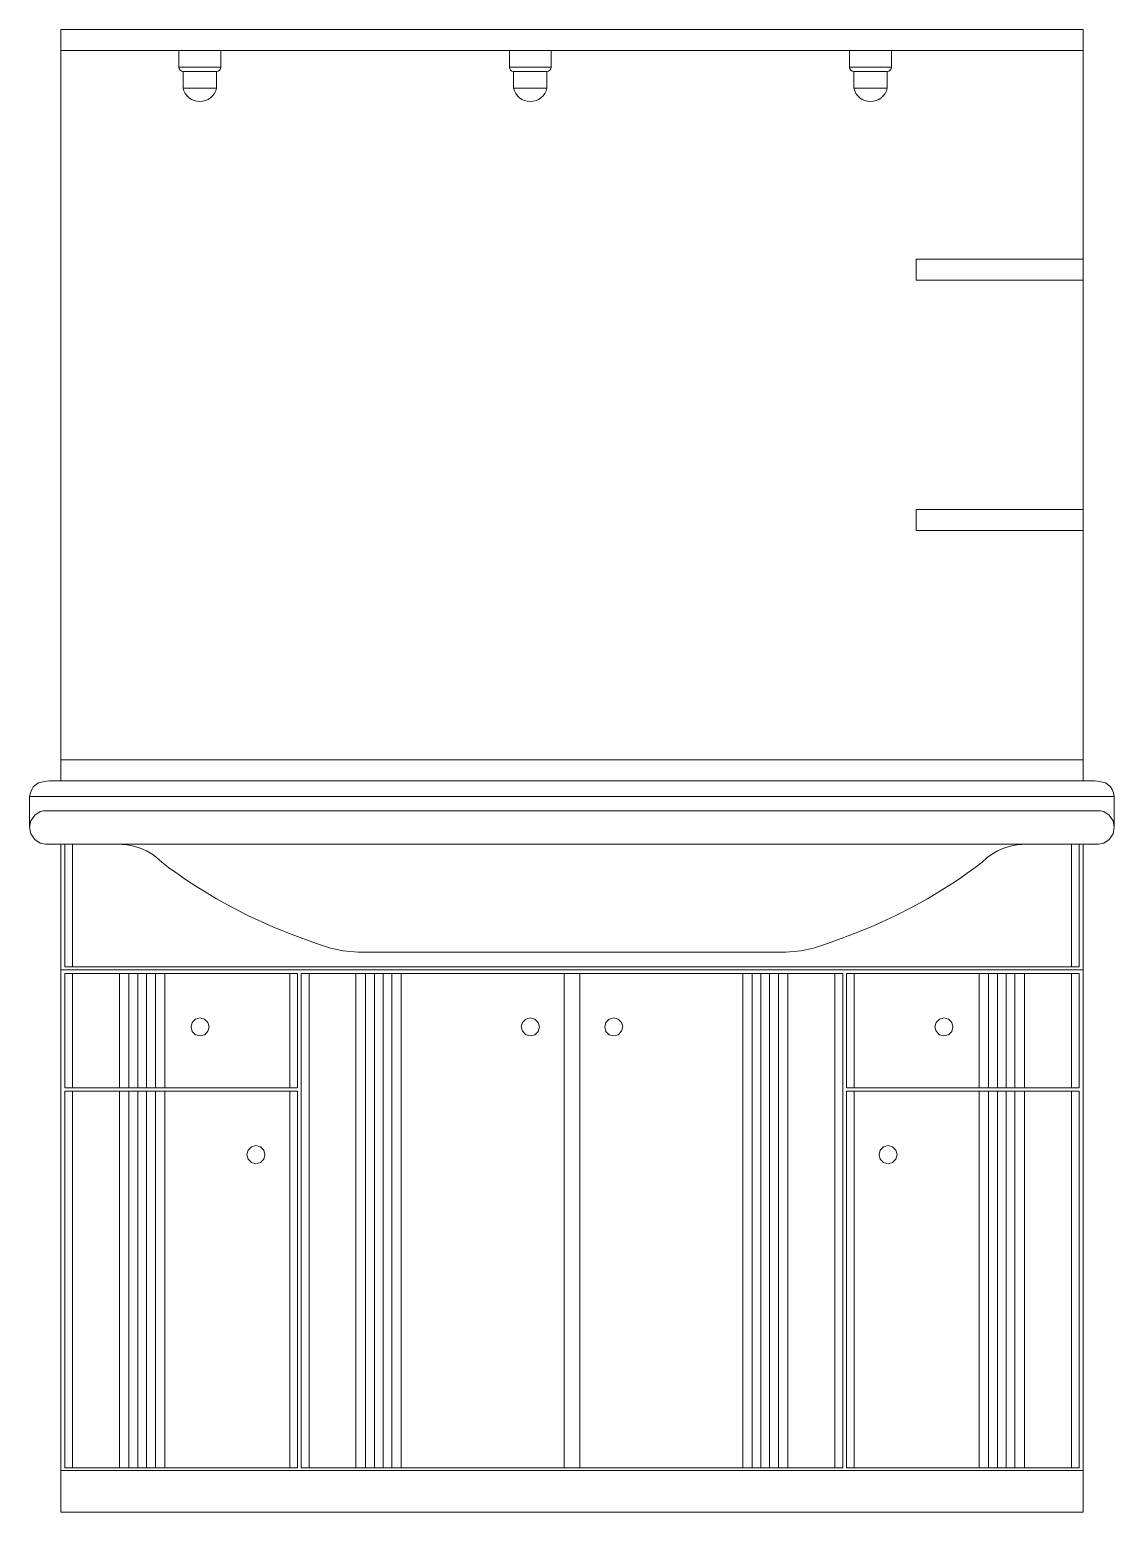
# Model space of a CAD drawing. Header units: millimetres. Extents: x 19901 to 42199, y 14822 to 21214.
# Drawn here: x 28640.3 to 28770.3, y 20155.4 to 20333 of the extents above; entities that cross this region are included whole.
import ezdxf

# ---------------------------------------------------------------- set-up
doc = ezdxf.new("R2010")
doc.units = ezdxf.units.MM
doc.layers.add('A-FURN', color=9, linetype='Continuous', lineweight=13)

msp = doc.modelspace()

# ---------------------------------------------------------------- linework, layer by layer
at = {"layer": 'A-FURN'}
for p, q in [((28705.26, 20330.52), (28644.01, 20330.52)), ((28658.16, 20330.52), (28658.16, 20328.52)), ((28663.16, 20328.52), (28663.16, 20330.52)), ((28697.76, 20330.52), (28697.76, 20328.52)), ((28702.76, 20328.52), (28702.76, 20330.52)), ((28705.26, 20330.52), (28766.51, 20330.52)), ((28738.54, 20328.52), (28738.54, 20330.52)), ((28743.54, 20330.52), (28743.54, 20328.52)), ((28658.16, 20328.52), (28663.16, 20328.52)), ((28658.66, 20328.02), (28662.66, 20328.02)), ((28658.66, 20328.02), (28658.66, 20326.02)), ((28662.66, 20328.02), (28662.66, 20326.02)), ((28697.76, 20328.52), (28702.76, 20328.52)), ((28698.26, 20328.02), (28698.26, 20326.02)), ((28698.26, 20328.02), (28702.26, 20328.02)), ((28702.26, 20328.02), (28702.26, 20326.02)), ((28743.54, 20328.52), (28738.54, 20328.52)), ((28743.04, 20328.02), (28739.04, 20328.02)), ((28739.04, 20328.02), (28739.04, 20326.02)), ((28743.04, 20328.02), (28743.04, 20326.02)), ((28658.66, 20326.02), (28662.66, 20326.02)), ((28698.26, 20326.02), (28702.26, 20326.02)), ((28743.04, 20326.02), (28739.04, 20326.02)), ((28746.51, 20303.02), (28746.51, 20305.52)), ((28746.51, 20305.52), (28766.51, 20305.52)), ((28746.51, 20303.02), (28766.51, 20303.02)), ((28746.51, 20273.02), (28746.51, 20275.52)), ((28746.51, 20275.52), (28766.51, 20275.52)), ((28746.51, 20273.02), (28766.51, 20273.02)), ((28705.26, 20245.52), (28644.01, 20245.52)), ((28705.26, 20245.52), (28766.51, 20245.52)), ((28640.26, 20241.16), (28770.26, 20241.16)), ((28640.87, 20238.91), (28640.42, 20238.24)), ((28641.54, 20239.36), (28640.87, 20238.91)), ((28641.91, 20239.43), (28641.54, 20239.36)), ((28641.91, 20239.43), (28678.97, 20239.43)), ((28678.97, 20239.43), (28683.55, 20239.43)), ((28683.55, 20239.43), (28705.26, 20239.43)), ((28726.97, 20239.43), (28705.26, 20239.43)), ((28726.97, 20239.43), (28731.55, 20239.43)), ((28768.62, 20239.43), (28731.55, 20239.43)), ((28768.62, 20239.43), (28768.99, 20239.36)), ((28768.99, 20239.36), (28769.66, 20238.91)), ((28769.66, 20238.91), (28770.11, 20238.24)), ((28640.42, 20238.24), (28640.26, 20237.46)), ((28770.11, 20238.24), (28770.26, 20237.46)), ((28650.76, 20235.42), (28644.01, 20235.42)), ((28644.48, 20220.74), (28644.48, 20235.42)), ((28645.41, 20220.74), (28645.41, 20235.42)), ((28650.76, 20235.42), (28705.26, 20235.42)), ((28651.94, 20235.35), (28650.76, 20235.42)), ((28652.74, 20235.2), (28651.94, 20235.35)), ((28653.62, 20234.92), (28652.74, 20235.2)), ((28654.26, 20234.63), (28653.62, 20234.92)), ((28759.77, 20235.42), (28705.26, 20235.42)), ((28756.91, 20234.92), (28756.27, 20234.63)), ((28757.79, 20235.2), (28756.91, 20234.92)), ((28758.58, 20235.35), (28757.79, 20235.2)), ((28759.77, 20235.42), (28758.58, 20235.35)), ((28766.51, 20235.42), (28759.77, 20235.42)), ((28765.12, 20220.74), (28765.12, 20235.42)), ((28766.05, 20220.74), (28766.05, 20235.42)), ((28655.01, 20234.18), (28654.26, 20234.63)), ((28655.48, 20233.84), (28655.01, 20234.18)), ((28656.12, 20233.27), (28655.48, 20233.84)), ((28656.92, 20232.63), (28656.12, 20233.27)), ((28754.41, 20233.27), (28753.6, 20232.63)), ((28755.04, 20233.84), (28754.41, 20233.27)), ((28755.52, 20234.18), (28755.04, 20233.84)), ((28756.27, 20234.63), (28755.52, 20234.18)), ((28658.17, 20231.75), (28656.92, 20232.63)), ((28658.83, 20231.29), (28658.17, 20231.75)), ((28659.63, 20230.76), (28658.83, 20231.29)), ((28751.7, 20231.29), (28750.9, 20230.76)), ((28752.36, 20231.75), (28751.7, 20231.29)), ((28753.6, 20232.63), (28752.36, 20231.75)), ((28660.32, 20230.31), (28659.63, 20230.76)), ((28661.3, 20229.7), (28660.32, 20230.31)), ((28662.66, 20228.89), (28661.3, 20229.7)), ((28749.23, 20229.7), (28747.87, 20228.89)), ((28750.2, 20230.31), (28749.23, 20229.7)), ((28750.9, 20230.76), (28750.2, 20230.31)), ((28664.48, 20227.89), (28662.66, 20228.89)), ((28666.51, 20226.85), (28664.48, 20227.89)), ((28746.05, 20227.89), (28744.01, 20226.85)), ((28747.87, 20228.89), (28746.05, 20227.89)), ((28668.09, 20226.11), (28666.51, 20226.85)), ((28669.41, 20225.53), (28668.09, 20226.11)), ((28742.44, 20226.11), (28741.11, 20225.53)), ((28744.01, 20226.85), (28742.44, 20226.11)), ((28671.3, 20224.76), (28669.41, 20225.53)), ((28672.99, 20224.14), (28671.3, 20224.76)), ((28674.64, 20223.51), (28672.99, 20224.14)), ((28737.54, 20224.14), (28735.89, 20223.51)), ((28739.22, 20224.76), (28737.54, 20224.14)), ((28741.11, 20225.53), (28739.22, 20224.76)), ((28676.33, 20222.96), (28674.64, 20223.51)), ((28677.82, 20222.64), (28676.33, 20222.96)), ((28679.65, 20222.48), (28677.82, 20222.64)), ((28705.26, 20222.48), (28679.65, 20222.48)), ((28730.87, 20222.48), (28705.26, 20222.48)), ((28732.71, 20222.64), (28730.87, 20222.48)), ((28734.2, 20222.96), (28732.71, 20222.64)), ((28735.89, 20223.51), (28734.2, 20222.96)), ((28644.48, 20220.74), (28705.26, 20220.74)), ((28766.05, 20220.74), (28705.26, 20220.74)), ((28644.01, 20220.37), (28705.26, 20220.37)), ((28644.48, 20219.94), (28672.38, 20219.94)), ((28644.48, 20206.22), (28644.48, 20219.94)), ((28645.41, 20206.22), (28645.41, 20219.94)), ((28651.03, 20206.22), (28651.03, 20219.94)), ((28652.17, 20206.22), (28652.17, 20219.94)), ((28653.24, 20206.22), (28653.24, 20219.94)), ((28654.28, 20206.22), (28654.28, 20219.94)), ((28655.35, 20206.22), (28655.35, 20219.94)), ((28656.45, 20206.22), (28656.45, 20219.94)), ((28671.45, 20206.22), (28671.45, 20219.94)), ((28672.38, 20206.22), (28672.38, 20219.94)), ((28672.82, 20160.72), (28672.82, 20219.94)), ((28672.82, 20219.94), (28705.26, 20219.94)), ((28673.75, 20160.72), (28673.75, 20219.94)), ((28679.37, 20160.72), (28679.37, 20219.94)), ((28680.51, 20160.72), (28680.51, 20219.94)), ((28681.58, 20160.72), (28681.58, 20219.94)), ((28682.62, 20160.72), (28682.62, 20219.94)), ((28683.69, 20160.72), (28683.69, 20219.94)), ((28684.79, 20160.72), (28684.79, 20219.94)), ((28704.33, 20160.72), (28704.33, 20219.94)), ((28766.51, 20220.37), (28705.26, 20220.37)), ((28737.71, 20219.94), (28705.26, 20219.94)), ((28706.2, 20160.72), (28706.2, 20219.94)), ((28725.74, 20160.72), (28725.74, 20219.94)), ((28726.84, 20160.72), (28726.84, 20219.94)), ((28727.91, 20160.72), (28727.91, 20219.94)), ((28728.94, 20160.72), (28728.94, 20219.94)), ((28730.01, 20160.72), (28730.01, 20219.94)), ((28731.15, 20160.72), (28731.15, 20219.94)), ((28736.78, 20160.72), (28736.78, 20219.94)), ((28737.71, 20160.72), (28737.71, 20219.94)), ((28766.05, 20219.94), (28738.15, 20219.94)), ((28738.15, 20206.22), (28738.15, 20219.94)), ((28739.08, 20206.22), (28739.08, 20219.94)), ((28754.08, 20206.22), (28754.08, 20219.94)), ((28755.18, 20206.22), (28755.18, 20219.94)), ((28756.25, 20206.22), (28756.25, 20219.94)), ((28757.29, 20206.22), (28757.29, 20219.94)), ((28758.35, 20206.22), (28758.35, 20219.94)), ((28759.49, 20206.22), (28759.49, 20219.94)), ((28765.12, 20206.22), (28765.12, 20219.94)), ((28766.05, 20206.22), (28766.05, 20219.94)), ((28659.61, 20213.54), (28659.75, 20214.08)), ((28659.75, 20213), (28659.61, 20213.54)), ((28659.75, 20214.08), (28660.15, 20214.48)), ((28660.15, 20214.48), (28660.69, 20214.62)), ((28660.69, 20214.62), (28661.22, 20214.47)), ((28661.22, 20214.47), (28661.63, 20214.06)), ((28661.63, 20214.06), (28661.77, 20213.54)), ((28661.77, 20213.54), (28661.63, 20213.01)), ((28699.33, 20214.06), (28699.19, 20213.54)), ((28699.19, 20213.54), (28699.33, 20213.01)), ((28699.74, 20214.47), (28699.33, 20214.06)), ((28700.27, 20214.62), (28699.74, 20214.47)), ((28700.81, 20214.48), (28700.27, 20214.62)), ((28701.21, 20214.08), (28700.81, 20214.48)), ((28701.35, 20213.54), (28701.21, 20214.08)), ((28701.21, 20213), (28701.35, 20213.54)), ((28709.18, 20213.54), (28709.32, 20214.08)), ((28709.32, 20213), (28709.18, 20213.54)), ((28709.32, 20214.08), (28709.72, 20214.48)), ((28709.72, 20214.48), (28710.26, 20214.62)), ((28710.26, 20214.62), (28710.79, 20214.47)), ((28710.79, 20214.47), (28711.2, 20214.06)), ((28711.2, 20214.06), (28711.34, 20213.54)), ((28711.34, 20213.54), (28711.2, 20213.01)), ((28748.9, 20214.06), (28748.76, 20213.54)), ((28748.76, 20213.54), (28748.9, 20213.01)), ((28749.3, 20214.47), (28748.9, 20214.06)), ((28749.84, 20214.62), (28749.3, 20214.47)), ((28750.38, 20214.48), (28749.84, 20214.62)), ((28750.78, 20214.08), (28750.38, 20214.48)), ((28750.92, 20213.54), (28750.78, 20214.08)), ((28750.78, 20213), (28750.92, 20213.54)), ((28660.15, 20212.6), (28659.75, 20213)), ((28660.69, 20212.45), (28660.15, 20212.6)), ((28661.24, 20212.6), (28660.69, 20212.45)), ((28661.63, 20213.01), (28661.24, 20212.6)), ((28699.33, 20213.01), (28699.72, 20212.6)), ((28699.72, 20212.6), (28700.27, 20212.45)), ((28700.27, 20212.45), (28700.81, 20212.6)), ((28700.81, 20212.6), (28701.21, 20213)), ((28709.72, 20212.6), (28709.32, 20213)), ((28710.26, 20212.45), (28709.72, 20212.6)), ((28710.81, 20212.6), (28710.26, 20212.45)), ((28711.2, 20213.01), (28710.81, 20212.6)), ((28748.9, 20213.01), (28749.29, 20212.6)), ((28749.29, 20212.6), (28749.84, 20212.45)), ((28749.84, 20212.45), (28750.38, 20212.6)), ((28750.38, 20212.6), (28750.78, 20213)), ((28644.48, 20206.22), (28672.38, 20206.22)), ((28644.48, 20205.83), (28672.38, 20205.83)), ((28644.48, 20160.72), (28644.48, 20205.83)), ((28645.41, 20160.72), (28645.41, 20205.83)), ((28651.03, 20160.72), (28651.03, 20205.83)), ((28652.17, 20160.72), (28652.17, 20205.83)), ((28653.24, 20160.72), (28653.24, 20205.83)), ((28654.28, 20160.72), (28654.28, 20205.83)), ((28655.35, 20160.72), (28655.35, 20205.83)), ((28656.45, 20160.72), (28656.45, 20205.83)), ((28671.45, 20160.72), (28671.45, 20205.83)), ((28672.38, 20160.72), (28672.38, 20205.83)), ((28766.05, 20206.22), (28738.15, 20206.22)), ((28738.15, 20160.72), (28738.15, 20205.83)), ((28766.05, 20205.83), (28738.15, 20205.83)), ((28739.08, 20160.72), (28739.08, 20205.83)), ((28754.08, 20160.72), (28754.08, 20205.83)), ((28755.18, 20160.72), (28755.18, 20205.83)), ((28756.25, 20160.72), (28756.25, 20205.83)), ((28757.29, 20160.72), (28757.29, 20205.83)), ((28758.35, 20160.72), (28758.35, 20205.83)), ((28759.49, 20160.72), (28759.49, 20205.83)), ((28765.12, 20160.72), (28765.12, 20205.83)), ((28766.05, 20160.72), (28766.05, 20205.83)), ((28666.85, 20199.18), (28667.39, 20199.32)), ((28667.39, 20199.32), (28667.92, 20199.17)), ((28743.14, 20199.32), (28742.61, 20199.17)), ((28743.68, 20199.18), (28743.14, 20199.32)), ((28666.31, 20198.24), (28666.45, 20198.78)), ((28666.45, 20197.71), (28666.31, 20198.24)), ((28666.45, 20198.78), (28666.85, 20199.18)), ((28666.85, 20197.31), (28666.45, 20197.71)), ((28667.92, 20199.17), (28668.33, 20198.76)), ((28668.33, 20197.71), (28667.93, 20197.3)), ((28668.33, 20198.76), (28668.47, 20198.24)), ((28668.47, 20198.24), (28668.33, 20197.71)), ((28742.2, 20198.76), (28742.06, 20198.24)), ((28742.06, 20198.24), (28742.2, 20197.71)), ((28742.61, 20199.17), (28742.2, 20198.76)), ((28742.2, 20197.71), (28742.59, 20197.3)), ((28744.08, 20198.78), (28743.68, 20199.18)), ((28743.68, 20197.31), (28744.08, 20197.71)), ((28744.22, 20198.24), (28744.08, 20198.78)), ((28744.08, 20197.71), (28744.22, 20198.24)), ((28667.39, 20197.15), (28666.85, 20197.31)), ((28667.93, 20197.3), (28667.39, 20197.15)), ((28742.59, 20197.3), (28743.14, 20197.15)), ((28743.14, 20197.15), (28743.68, 20197.31)), ((28644.01, 20160.38), (28705.26, 20160.38)), ((28644.48, 20160.72), (28672.38, 20160.72)), ((28672.82, 20160.72), (28705.26, 20160.72)), ((28737.71, 20160.72), (28705.26, 20160.72)), ((28766.51, 20160.38), (28705.26, 20160.38)), ((28766.05, 20160.72), (28738.15, 20160.72))]:
    msp.add_line(p, q, dxfattribs=at)
for points in [[(28705.26, 20333.02), (28644.01, 20333.02), (28644.01, 20243.02), (28705.26, 20243.02), (28766.51, 20243.02), (28766.51, 20333.02)], [(28731.55, 20243.02), (28767.95, 20243.02), (28768.64, 20242.89), (28769.19, 20242.78), (28769.49, 20242.56), (28769.82, 20242.29), (28770.02, 20241.96), (28770.18, 20241.57), (28770.26, 20241.16), (28770.26, 20237.46), (28770.11, 20236.67), (28769.66, 20236), (28768.99, 20235.55), (28768.35, 20235.42), (28766.51, 20235.42), (28766.51, 20206.22), (28766.51, 20155.38), (28705.26, 20155.38), (28644.01, 20155.38), (28644.01, 20206.22), (28644.01, 20235.42), (28642.18, 20235.42), (28641.54, 20235.55), (28640.87, 20236), (28640.42, 20236.67), (28640.26, 20237.46), (28640.26, 20241.16), (28640.35, 20241.57), (28640.51, 20241.96), (28640.7, 20242.29), (28641.03, 20242.56), (28641.34, 20242.78), (28641.89, 20242.89), (28642.58, 20243.02), (28678.97, 20243.02)]]:
    msp.add_lwpolyline(points, close=True, dxfattribs=at)
for centre, radius, start, end in [((28658.66, 20328.52), 0.5, 180, 270), ((28662.66, 20328.52), 0.5, 270, 0), ((28698.26, 20328.52), 0.5, 180, 270), ((28702.26, 20328.52), 0.5, 270, 0), ((28739.04, 20328.52), 0.5, 180, 270), ((28743.04, 20328.52), 0.5, 270, 0), ((28660.66, 20326.45), 2.05, 192.1776, 347.8224), ((28700.26, 20326.45), 2.05, 192.1776, 347.8224), ((28741.04, 20326.45), 2.05, 192.1776, 347.8224)]:
    msp.add_arc(centre, radius, start, end, dxfattribs=at)

doc.saveas('drawing.dxf')
